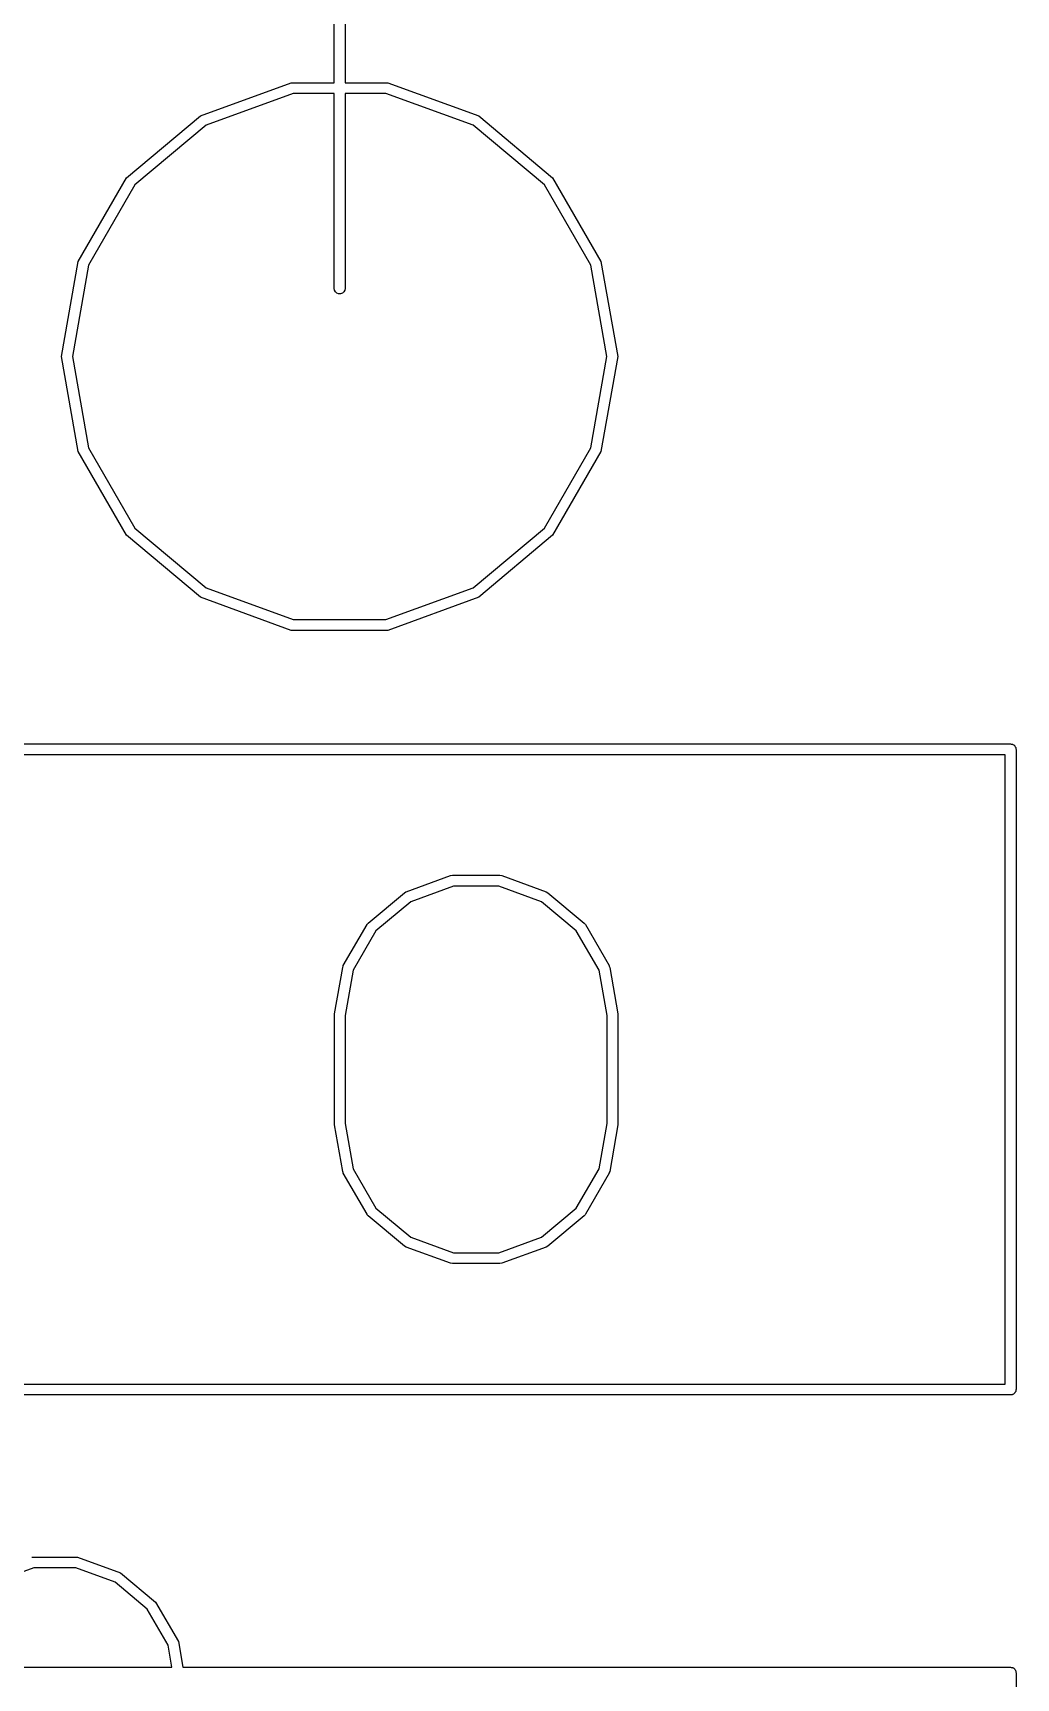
# Model space of a CAD drawing. Extents: x 105.1 to 166.9, y -128.1 to -71.6.
# Drawn here: x 157.92 to 166.93, y -97.12 to -82.04 of the extents above; entities that cross this region are included whole.
import ezdxf

# ---------------------------------------------------------------- set-up
doc = ezdxf.new("R2010")
doc.units = 0
doc.header["$MEASUREMENT"] = 0
doc.layers.add('BLACK', color=7, linetype='CONTINUOUS')

msp = doc.modelspace()

# ---------------------------------------------------------------- linework, layer by layer
at = {"layer": 'Black'}
for p, q in [((160.782, -73.7536), (160.782, -82.4923)), ((160.682, -82.4923), (160.682, -75.0536)), ((159.457, -82.7952), (160.289, -82.4923)), ((160.289, -82.4923), (160.682, -82.4923)), ((160.782, -82.4923), (161.175, -82.4923)), ((161.175, -82.4923), (162.007, -82.7952)), ((160.307, -82.5908), (159.507, -82.8818)), ((160.682, -82.5908), (160.307, -82.5908)), ((160.682, -84.3786), (160.682, -82.5908)), ((161.157, -82.5908), (160.782, -82.5908)), ((160.782, -82.5908), (160.782, -84.3786)), ((161.957, -82.8818), (161.157, -82.5908)), ((158.779, -83.3645), (159.457, -82.7952)), ((162.007, -82.7952), (162.685, -83.3645)), ((159.507, -82.8818), (158.855, -83.4288)), ((162.609, -83.4288), (161.957, -82.8818)), ((158.336, -84.1315), (158.779, -83.3645)), ((158.855, -83.4288), (158.43, -84.1657)), ((163.034, -84.1657), (162.609, -83.4288)), ((162.685, -83.3645), (163.128, -84.1315)), ((158.182, -85.0036), (158.336, -84.1315)), ((158.43, -84.1657), (158.282, -85.0036)), ((163.182, -85.0036), (163.034, -84.1657)), ((163.128, -84.1315), (163.282, -85.0036)), ((160.685, -84.3957), (160.682, -84.3786)), ((160.694, -84.4107), (160.685, -84.3957)), ((160.707, -84.4219), (160.694, -84.4107)), ((160.723, -84.4278), (160.707, -84.4219)), ((160.741, -84.4278), (160.723, -84.4278)), ((160.757, -84.4219), (160.741, -84.4278)), ((160.77, -84.4107), (160.757, -84.4219)), ((160.779, -84.3957), (160.77, -84.4107)), ((160.782, -84.3786), (160.779, -84.3957)), ((158.336, -85.8757), (158.182, -85.0036)), ((158.282, -85.0036), (158.43, -85.8415)), ((163.034, -85.8415), (163.182, -85.0036)), ((163.282, -85.0036), (163.128, -85.8757)), ((158.43, -85.8415), (158.855, -86.5784)), ((162.609, -86.5784), (163.034, -85.8415)), ((158.779, -86.6427), (158.336, -85.8757)), ((163.128, -85.8757), (162.685, -86.6427)), ((158.855, -86.5784), (159.507, -87.1254)), ((161.957, -87.1254), (162.609, -86.5784)), ((159.457, -87.212), (158.779, -86.6427)), ((162.685, -86.6427), (162.007, -87.212)), ((159.507, -87.1254), (160.307, -87.4164)), ((161.157, -87.4164), (161.957, -87.1254)), ((160.289, -87.5149), (159.457, -87.212)), ((162.007, -87.212), (161.175, -87.5149)), ((160.307, -87.4164), (161.157, -87.4164)), ((161.175, -87.5149), (160.289, -87.5149)), ((157.55, -88.5569), (166.884, -88.5569)), ((166.884, -88.5569), (166.888, -88.5577)), ((166.888, -88.5577), (166.892, -88.5577)), ((166.892, -88.5577), (166.897, -88.5592)), ((166.897, -88.5592), (166.901, -88.5599)), ((166.901, -88.5599), (166.905, -88.5621)), ((166.905, -88.5621), (166.909, -88.5636)), ((166.909, -88.5636), (166.912, -88.5664)), ((166.912, -88.5664), (166.916, -88.5686)), ((166.834, -88.6569), (157.568, -88.6569)), ((166.834, -94.4269), (166.834, -88.6569)), ((166.916, -88.5686), (166.919, -88.572)), ((166.919, -88.572), (166.922, -88.5748)), ((166.922, -88.5748), (166.924, -88.5786)), ((166.924, -88.5786), (166.927, -88.5819)), ((166.927, -88.5819), (166.929, -88.586)), ((166.929, -88.586), (166.931, -88.5898)), ((166.931, -88.5898), (166.932, -88.5941)), ((166.932, -88.5941), (166.933, -88.5982)), ((166.933, -88.5982), (166.933, -88.6026)), ((166.933, -88.6026), (166.934, -88.6069)), ((166.934, -88.6069), (166.934, -94.4769)), ((161.342, -89.9124), (161.75, -89.7639)), ((161.75, -89.7639), (161.767, -89.7609)), ((161.767, -89.7609), (162.201, -89.7609)), ((162.201, -89.7609), (162.218, -89.7639)), ((162.218, -89.7639), (162.626, -89.9124)), ((160.994, -90.2001), (161.327, -89.9211)), ((161.327, -89.9211), (161.34, -89.9134)), ((161.327, -89.9211), (161.327, -89.9211)), ((161.34, -89.9134), (161.342, -89.9124)), ((161.342, -89.9124), (161.342, -89.9124)), ((161.776, -89.8609), (161.384, -90.0034)), ((162.192, -89.8609), (161.776, -89.8609)), ((162.583, -90.0034), (162.192, -89.8609)), ((162.626, -89.9124), (162.641, -89.9211)), ((162.641, -89.9211), (162.641, -89.9211)), ((162.641, -89.9211), (162.974, -90.2001)), ((161.384, -90.0034), (161.065, -90.2711)), ((162.902, -90.2711), (162.583, -90.0034)), ((160.766, -90.5894), (160.983, -90.2134)), ((160.983, -90.2134), (160.989, -90.2068)), ((160.983, -90.2134), (160.983, -90.2134)), ((160.989, -90.2068), (160.994, -90.2001)), ((160.994, -90.2001), (160.994, -90.2001)), ((162.974, -90.2001), (162.985, -90.2134)), ((162.985, -90.2134), (162.985, -90.2134)), ((162.985, -90.2134), (163.202, -90.5894)), ((161.065, -90.2711), (160.857, -90.6318)), ((163.111, -90.6318), (162.902, -90.2711)), ((160.685, -91.0332), (160.76, -90.6057)), ((160.76, -90.6057), (160.764, -90.5943)), ((160.76, -90.6057), (160.76, -90.6057)), ((160.764, -90.5943), (160.766, -90.5894)), ((160.766, -90.5894), (160.766, -90.5894)), ((160.857, -90.6318), (160.784, -91.0463)), ((163.184, -91.0463), (163.111, -90.6318)), ((163.202, -90.5894), (163.202, -90.5894)), ((163.202, -90.5894), (163.204, -90.5943)), ((163.204, -90.5943), (163.208, -90.6057)), ((163.208, -90.6057), (163.208, -90.6057)), ((163.208, -90.6057), (163.283, -91.0332)), ((160.684, -91.0419), (160.685, -91.0376)), ((160.684, -92.0419), (160.684, -91.0419)), ((160.685, -91.0376), (160.685, -91.0332)), ((160.784, -91.0463), (160.784, -92.0375)), ((163.184, -92.0375), (163.184, -91.0463)), ((163.283, -91.0332), (163.283, -91.0376)), ((163.283, -91.0376), (163.284, -91.0419)), ((163.284, -91.0419), (163.284, -92.0419)), ((160.685, -92.0462), (160.684, -92.0419)), ((160.685, -92.0506), (160.685, -92.0462)), ((160.76, -92.4781), (160.685, -92.0506)), ((160.784, -92.0375), (160.857, -92.4521)), ((163.111, -92.4521), (163.184, -92.0375)), ((163.283, -92.0506), (163.208, -92.4781)), ((163.284, -92.0419), (163.283, -92.0462)), ((163.283, -92.0462), (163.283, -92.0506)), ((160.763, -92.4875), (160.76, -92.4781)), ((160.76, -92.4781), (160.76, -92.4781)), ((160.766, -92.4944), (160.763, -92.4875)), ((160.857, -92.4521), (161.065, -92.8128)), ((162.902, -92.8128), (163.111, -92.4521)), ((163.204, -92.4875), (163.202, -92.4944)), ((163.208, -92.4781), (163.204, -92.4875)), ((163.208, -92.4781), (163.208, -92.4781)), ((160.983, -92.8704), (160.766, -92.4944)), ((160.766, -92.4944), (160.766, -92.4944)), ((163.202, -92.4944), (162.985, -92.8704)), ((163.202, -92.4944), (163.202, -92.4944)), ((160.986, -92.8738), (160.983, -92.8704)), ((160.983, -92.8704), (160.983, -92.8704)), ((160.994, -92.8837), (160.986, -92.8738)), ((161.327, -93.1627), (160.994, -92.8837)), ((160.994, -92.8837), (160.994, -92.8837)), ((161.065, -92.8128), (161.384, -93.0805)), ((162.583, -93.0805), (162.902, -92.8128)), ((162.974, -92.8837), (162.641, -93.1627)), ((162.982, -92.8738), (162.974, -92.8837)), ((162.974, -92.8837), (162.974, -92.8837)), ((162.985, -92.8704), (162.982, -92.8738)), ((162.985, -92.8704), (162.985, -92.8704)), ((161.384, -93.0805), (161.776, -93.2229)), ((162.192, -93.2229), (162.583, -93.0805)), ((161.342, -93.1714), (161.327, -93.1627)), ((161.327, -93.1627), (161.327, -93.1627)), ((161.75, -93.3199), (161.342, -93.1714)), ((161.776, -93.2229), (162.192, -93.2229)), ((162.626, -93.1714), (162.218, -93.3199)), ((162.641, -93.1627), (162.626, -93.1714)), ((162.641, -93.1627), (162.641, -93.1627)), ((161.767, -93.3229), (161.75, -93.3199)), ((162.201, -93.3229), (161.767, -93.3229)), ((162.218, -93.3199), (162.201, -93.3229)), ((157.568, -94.4269), (166.834, -94.4269)), ((166.884, -94.5269), (157.55, -94.5269)), ((166.888, -94.5262), (166.884, -94.5269)), ((166.892, -94.5262), (166.888, -94.5262)), ((166.897, -94.5247), (166.892, -94.5262)), ((166.901, -94.5239), (166.897, -94.5247)), ((166.905, -94.5217), (166.901, -94.5239)), ((166.909, -94.5202), (166.905, -94.5217)), ((166.912, -94.5174), (166.909, -94.5202)), ((166.916, -94.5152), (166.912, -94.5174)), ((166.919, -94.5119), (166.916, -94.5152)), ((166.922, -94.5091), (166.919, -94.5119)), ((166.924, -94.5053), (166.922, -94.5091)), ((166.927, -94.5019), (166.924, -94.5053)), ((166.929, -94.4978), (166.927, -94.5019)), ((166.931, -94.494), (166.929, -94.4978)), ((166.932, -94.4897), (166.931, -94.494)), ((166.933, -94.4856), (166.932, -94.4897)), ((166.934, -94.4769), (166.933, -94.4812)), ((166.933, -94.4812), (166.933, -94.4856)), ((157.911, -96.014), (158.33, -96.014)), ((158.33, -96.014), (158.724, -96.1572)), ((157.929, -96.1125), (157.568, -96.2438)), ((158.313, -96.1125), (157.929, -96.1125)), ((158.674, -96.2438), (158.313, -96.1125)), ((158.968, -96.4906), (158.674, -96.2438)), ((158.724, -96.1572), (159.044, -96.4264)), ((159.16, -96.8232), (158.968, -96.4906)), ((159.044, -96.4264), (159.254, -96.789)), ((159.195, -97.0244), (159.16, -96.8232)), ((159.254, -96.789), (159.295, -97.0244)), ((157.046, -97.0244), (159.195, -97.0244)), ((159.295, -97.0244), (166.884, -97.0244)), ((166.884, -97.0244), (166.888, -97.0251)), ((166.888, -97.0251), (166.892, -97.0251)), ((166.892, -97.0251), (166.897, -97.0266)), ((166.897, -97.0266), (166.901, -97.0274)), ((166.901, -97.0274), (166.905, -97.0296)), ((166.905, -97.0296), (166.909, -97.0311)), ((166.909, -97.0311), (166.912, -97.0339)), ((166.912, -97.0339), (166.916, -97.0361)), ((166.916, -97.0361), (166.919, -97.0394)), ((166.919, -97.0394), (166.922, -97.0422)), ((166.922, -97.0422), (166.924, -97.046)), ((166.924, -97.046), (166.927, -97.0494)), ((166.927, -97.0494), (166.929, -97.0535)), ((166.929, -97.0535), (166.931, -97.0573)), ((166.931, -97.0573), (166.932, -97.0616)), ((166.932, -97.0616), (166.933, -97.0657)), ((166.933, -97.0657), (166.933, -97.0701)), ((166.933, -97.0701), (166.934, -97.0744)), ((166.934, -97.0744), (166.934, -113.584))]:
    msp.add_line(p, q, dxfattribs=at)

doc.saveas('drawing.dxf')
